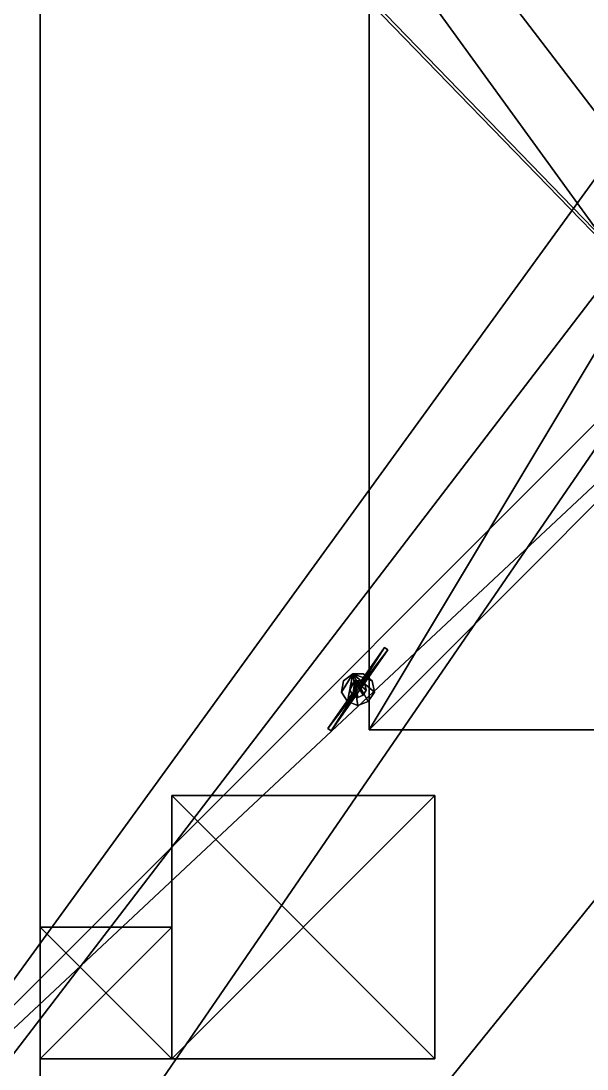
# Model space of a CAD drawing. Extents: x -6144 to 9632, y -5120 to 9632.
# Drawn here: x -4435 to -3884, y 694 to 1713 of the extents above; entities that cross this region are included whole.
import ezdxf

# ---------------------------------------------------------------- set-up
doc = ezdxf.new("R2010")
doc.units = 0

msp = doc.modelspace()

# ---------------------------------------------------------------- meshes
at = {"layer": 'OBJECT000', "color": 50}
mesh = msp.add_polyface(dxfattribs=at)
corners = [(-4793, 405, -10688), (-4793, 2667, -10688), (-4793, 2667, 4992), (-4793, 405, 4992), (-2375, 2667, -10688), (-2375, 405, -10688), (-2375, 405, 4992), (-2375, 2667, 4992), (-2453, 327, -10688), (-4715.010742, 327, -10688), (-4715.010742, 327, 4992), (-2453, 327, 4992), (-4715, 2745, -10688), (-2453, 2745, -10688), (-2453, 2745, 4992), (-4715, 2745, 4992)]
mesh.append_faces([[corners[k] for k in face] for face in [(1, 3, 0), (5, 7, 4), (9, 11, 8), (13, 15, 12), (0, 12, 1), (2, 10, 3), (1, 15, 2), (9, 3, 10), (5, 11, 6), (13, 7, 14)]], dxfattribs={"vtx0": -1})
mesh.append_faces([[corners[k] for k in face] for face in [(0, 8, 5), (0, 5, 4), (0, 4, 13), (0, 13, 12), (2, 14, 7), (2, 7, 6), (2, 6, 11), (2, 11, 10)]], dxfattribs={"vtx0": -1, "vtx2": -1})
mesh.append_faces([[corners[k] for k in face] for face in [(1, 2, 3), (5, 6, 7), (9, 10, 11), (13, 14, 15), (0, 9, 8), (2, 15, 14), (1, 12, 15), (9, 0, 3), (5, 8, 11), (13, 4, 7)]], dxfattribs={"vtx2": -1})
at = {"layer": 'OBJECT002', "color": 50}
mesh = msp.add_polyface(dxfattribs=at)
corners = [(-4715, 405, 5104), (-4715, 405, 4992), (-4715, 2667, 4992), (-4715, 2667, 5104), (-3072, 2667, 5104), (-3072, 2667, 4992), (-3072, 405, 4992), (-3072, 405, 5104)]
mesh.append_faces([[corners[k] for k in face] for face in [(1, 3, 0), (5, 7, 4), (6, 0, 7), (2, 4, 3), (1, 5, 2), (3, 7, 0)]], dxfattribs={"vtx0": -1})
mesh.append_faces([[corners[k] for k in face] for face in [(1, 2, 3), (5, 6, 7), (6, 1, 0), (2, 5, 4), (1, 6, 5), (3, 4, 7)]], dxfattribs={"vtx2": -1})
at = {"layer": 'OBJECT1253', "color": 50}
mesh = msp.add_polyface(dxfattribs=at)
corners = [(-4109.828125, 1071.469971, 5120), (-4103.828125, 1071.469971, 5120), (-4103.828125, 1071.469971, 5680), (-4109.828613, 1071.469971, 5680), (-4113.832031, 1067.46521, 5120), (-4114.830566, 1062.471069, 5120), (-4111.830566, 1057.471313, 5120), (-4106.82666, 1055.470093, 5120), (-4101.830566, 1057.468628, 5120), (-4098.830078, 1062.469116, 5120), (-4099.830566, 1067.472168, 5120), (-4113.832031, 1067.464844, 5680), (-4099.830566, 1067.472046, 5680), (-4098.830078, 1062.469238, 5680), (-4101.830078, 1057.469971, 5680), (-4106.830566, 1055.469727, 5680), (-4111.828613, 1057.468628, 5680), (-4114.830566, 1062.471802, 5680)]
mesh.append_faces([[corners[k] for k in face] for face in [(1, 3, 0), (0, 10, 1), (3, 17, 11), (8, 13, 9), (0, 11, 4), (4, 17, 5), (5, 16, 6), (6, 15, 7), (9, 12, 10), (1, 12, 2), (7, 14, 8)]], dxfattribs={"vtx0": -1})
mesh.append_faces([[corners[k] for k in face] for face in [(0, 5, 6), (0, 6, 7), (0, 7, 8), (0, 8, 9), (0, 9, 10), (3, 12, 13), (3, 13, 14), (3, 14, 15), (3, 15, 16), (3, 16, 17)]], dxfattribs={"vtx0": -1, "vtx2": -1})
mesh.append_faces([[corners[k] for k in face] for face in [(1, 2, 3), (0, 4, 5), (3, 2, 12), (8, 14, 13), (0, 3, 11), (4, 11, 17), (5, 17, 16), (6, 16, 15), (9, 13, 12), (1, 10, 12), (7, 15, 14)]], dxfattribs={"vtx2": -1})
at = {"layer": 'OBJECT1504', "color": 50}
mesh = msp.add_polyface(dxfattribs=at)
corners = [(-4111.832031, 1078.469971, 5680), (-4101.828125, 1078.469971, 5680), (-4101.828125, 1078.469971, 5704), (-4111.832031, 1078.469971, 5704), (-4120.831543, 1071.468994, 5680), (-4122.831543, 1060.471069, 5680), (-4116.833496, 1051.473633, 5680), (-4106.827637, 1047.471558, 5680), (-4096.833008, 1051.469482, 5680), (-4090.831299, 1060.472046, 5680), (-4092.830566, 1071.469727, 5680), (-4120.832031, 1071.472656, 5704), (-4092.830811, 1071.470093, 5704), (-4090.831543, 1060.471558, 5704), (-4096.832031, 1051.470703, 5704), (-4106.831055, 1047.471191, 5704), (-4116.831055, 1051.470947, 5704), (-4122.831543, 1060.47229, 5704)]
mesh.append_faces([[corners[k] for k in face] for face in [(1, 3, 0), (0, 10, 1), (3, 17, 11), (8, 13, 9), (0, 11, 4), (4, 17, 5), (5, 16, 6), (6, 15, 7), (9, 12, 10), (1, 12, 2), (7, 14, 8)]], dxfattribs={"vtx0": -1})
mesh.append_faces([[corners[k] for k in face] for face in [(0, 5, 6), (0, 6, 7), (0, 7, 8), (0, 8, 9), (0, 9, 10), (3, 12, 13), (3, 13, 14), (3, 14, 15), (3, 15, 16), (3, 16, 17)]], dxfattribs={"vtx0": -1, "vtx2": -1})
mesh.append_faces([[corners[k] for k in face] for face in [(1, 2, 3), (0, 4, 5), (3, 2, 12), (8, 14, 13), (0, 3, 11), (4, 11, 17), (5, 17, 16), (6, 16, 15), (9, 13, 12), (1, 10, 12), (7, 15, 14)]], dxfattribs={"vtx2": -1})
at = {"layer": 'OBJECT1637', "color": 50}
mesh = msp.add_polyface(dxfattribs=at)
corners = [(-4077.660156, 1101.640625, 5618), (-4080.941406, 1103.941406, 5618), (-4136, 1025.296875, 5618), (-4132.72168, 1023, 5618), (-4132.71875, 1023, 5630), (-4136, 1025.304688, 5630), (-4080.941406, 1103.945313, 5630), (-4077.658447, 1101.643433, 5630)]
mesh.append_faces([[corners[k] for k in face] for face in [(1, 3, 0), (5, 7, 4), (0, 6, 1), (2, 4, 3), (1, 5, 2), (3, 7, 0)]], dxfattribs={"vtx0": -1})
mesh.append_faces([[corners[k] for k in face] for face in [(1, 2, 3), (5, 6, 7), (0, 7, 6), (2, 5, 4), (1, 6, 5), (3, 4, 7)]], dxfattribs={"vtx2": -1})
at = {"layer": 'OBJECT180', "color": 50}
mesh = msp.add_polyface(dxfattribs=at)
corners = [(-5120, -512, -11328), (-5120, -512, -11360), (-5120, 3584, -11360), (-5120, 3584, -11328), (-2304, 3584, -11328), (-2304, 3584, -11360), (-2304, -512, -11360), (-2304, -512, -11328)]
mesh.append_faces([[corners[k] for k in face] for face in [(1, 3, 0), (5, 7, 4), (6, 0, 7), (2, 4, 3), (1, 5, 2), (3, 7, 0)]], dxfattribs={"vtx0": -1})
mesh.append_faces([[corners[k] for k in face] for face in [(1, 2, 3), (5, 6, 7), (6, 1, 0), (2, 5, 4), (1, 6, 5), (3, 4, 7)]], dxfattribs={"vtx2": -1})
at = {"layer": 'OBJECT191', "color": 50}
mesh = msp.add_polyface(dxfattribs=at)
corners = [(-4032, 960, 5124), (-4032, 960, 5120), (-4032, 704, 5120), (-4032, 704, 5124), (-4288, 704, 5120), (-4288, 704, 5124), (-4288, 960, 5120), (-4288, 960, 5124)]
mesh.append_faces([[corners[k] for k in face] for face in [(1, 3, 0), (2, 5, 3), (1, 7, 6), (2, 6, 4), (0, 5, 7), (4, 7, 5)]], dxfattribs={"vtx0": -1})
mesh.append_faces([[corners[k] for k in face] for face in [(1, 2, 3), (2, 4, 5), (1, 0, 7), (2, 1, 6), (0, 3, 5), (4, 6, 7)]], dxfattribs={"vtx2": -1})
at = {"layer": 'OBJECT355', "color": 50}
mesh = msp.add_polyface(dxfattribs=at)
corners = [(-6144, -5120, 9664), (-6144, -5120, 9408), (-6144, 3840, 9408), (-6144, 3840, 9664), (2560, 3840, 9664), (2560, 3840, 9408), (2560, -5120, 9408), (2560, -5120, 9664)]
mesh.append_faces([[corners[k] for k in face] for face in [(1, 3, 0), (5, 7, 4), (6, 0, 7), (2, 4, 3), (1, 5, 2), (3, 7, 0)]], dxfattribs={"vtx0": -1})
mesh.append_faces([[corners[k] for k in face] for face in [(1, 2, 3), (5, 6, 7), (6, 1, 0), (2, 5, 4), (1, 6, 5), (3, 4, 7)]], dxfattribs={"vtx2": -1})
at = {"layer": 'OBJECT356', "color": 50}
mesh = msp.add_polyface(dxfattribs=at)
corners = [(2560, -5120, -11616), (-6144, -5120, -11616), (-6144, -5120, -11360), (2560, -5120, -11360), (-6144, 3840, -11616), (2560, 3840, -11616), (2560, 3840, -11360), (-6144, 3840, -11360)]
mesh.append_faces([[corners[k] for k in face] for face in [(1, 3, 0), (5, 7, 4), (4, 0, 5), (2, 6, 3), (1, 7, 2), (5, 3, 6)]], dxfattribs={"vtx0": -1})
mesh.append_faces([[corners[k] for k in face] for face in [(1, 2, 3), (5, 6, 7), (4, 1, 0), (2, 7, 6), (1, 4, 7), (5, 0, 3)]], dxfattribs={"vtx2": -1})
at = {"layer": 'OBJECT397', "color": 50}
mesh = msp.add_polyface(dxfattribs=at)
corners = [(-3072, 576, 5104), (-4544, 576, 5104), (-4544, 576, 5120), (-3072, 576, 5120), (-4544, 2496, 5104), (-3072, 2496, 5104), (-3072, 2496, 5120), (-4544, 2496, 5120)]
mesh.append_faces([[corners[k] for k in face] for face in [(1, 3, 0), (5, 7, 4), (4, 0, 5), (2, 6, 3), (1, 7, 2), (5, 3, 6)]], dxfattribs={"vtx0": -1})
mesh.append_faces([[corners[k] for k in face] for face in [(1, 2, 3), (5, 6, 7), (4, 1, 0), (2, 7, 6), (1, 4, 7), (5, 0, 3)]], dxfattribs={"vtx2": -1})
at = {"layer": 'OBJECT399', "color": 50}
mesh = msp.add_polyface(dxfattribs=at)
corners = [(-4096, 1023.9375, 5120), (-3712, 1407.941406, 5184), (-3455.942383, 1407.942627, 5184), (-3071.942871, 1023.942627, 5120), (-3712, 1664, 5184), (-4096, 2048, 5120), (-3071.960938, 2048, 5120), (-3455.962402, 1664, 5184)]
mesh.append_faces([[corners[k] for k in face] for face in [(1, 3, 0), (5, 7, 4), (4, 0, 5), (2, 6, 3), (5, 3, 6), (1, 7, 2)]], dxfattribs={"vtx0": -1})
mesh.append_faces([[corners[k] for k in face] for face in [(1, 2, 3), (5, 6, 7), (4, 1, 0), (2, 7, 6), (5, 0, 3), (1, 4, 7)]], dxfattribs={"vtx2": -1})
at = {"layer": 'OBJECT734', "color": 50}
mesh = msp.add_polyface(dxfattribs=at)
corners = [(-5888, -4864, -320), (-5888, -4864, -576), (-5888, 3584, -576), (-5888, 3584, -320), (2304, 3584, -320), (2304, 3584, -576), (2304, -4864, -576), (2304, -4864, -320)]
mesh.append_faces([[corners[k] for k in face] for face in [(1, 3, 0), (5, 7, 4), (6, 0, 7), (2, 4, 3), (1, 5, 2), (3, 7, 0)]], dxfattribs={"vtx0": -1})
mesh.append_faces([[corners[k] for k in face] for face in [(1, 2, 3), (5, 6, 7), (6, 1, 0), (2, 5, 4), (1, 6, 5), (3, 4, 7)]], dxfattribs={"vtx2": -1})
at = {"layer": 'OBJECT843', "color": 50}
mesh = msp.add_polyface(dxfattribs=at)
corners = [(-4416, 704, 5128), (-4416, 832, 5128), (-4288, 832, 5128), (-4288, 704, 5128), (-4416, 832, 5120), (-4416, 704, 5120), (-4288, 704, 5120), (-4288, 832, 5120)]
mesh.append_faces([[corners[k] for k in face] for face in [(1, 3, 0), (1, 5, 4), (3, 7, 6), (0, 6, 5), (2, 4, 7), (5, 7, 4)]], dxfattribs={"vtx0": -1})
mesh.append_faces([[corners[k] for k in face] for face in [(1, 2, 3), (1, 0, 5), (3, 2, 7), (0, 3, 6), (2, 1, 4), (5, 6, 7)]], dxfattribs={"vtx2": -1})
at = {"layer": 'OBJECT865', "color": 50}
mesh = msp.add_polyface(dxfattribs=at)
corners = [(-2240, 2880, -11263.597656), (-2240, 2880, -11327.597656), (-2240, 192, -11327.597656), (-2240, 192, -11263.599609), (-4416, 192, -11327.597656), (-4416, 192, -11263.597656), (-4416, 2880, -11327.597656), (-4416, 2880, -11263.599609)]
mesh.append_faces([[corners[k] for k in face] for face in [(1, 3, 0), (2, 5, 3), (1, 7, 6), (2, 6, 4), (0, 5, 7), (4, 7, 5)]], dxfattribs={"vtx0": -1})
mesh.append_faces([[corners[k] for k in face] for face in [(1, 2, 3), (2, 4, 5), (1, 0, 7), (2, 1, 6), (0, 3, 5), (4, 6, 7)]], dxfattribs={"vtx2": -1})
at = {"layer": 'OBJECT902', "color": 50}
mesh = msp.add_polyface(dxfattribs=at)
corners = [(-4608, -3584, -10496), (-4608, -3584, -11336), (-4608, 2816, -11336), (-4608, 2816, -10496), (256, 2816, -10496), (256, 2816, -11336), (256, -3584, -11336), (256, -3584, -10496)]
mesh.append_faces([[corners[k] for k in face] for face in [(1, 3, 0), (5, 7, 4), (6, 0, 7), (2, 4, 3), (1, 5, 2), (3, 7, 0)]], dxfattribs={"vtx0": -1})
mesh.append_faces([[corners[k] for k in face] for face in [(1, 2, 3), (5, 6, 7), (6, 1, 0), (2, 5, 4), (1, 6, 5), (3, 4, 7)]], dxfattribs={"vtx2": -1})

doc.saveas('drawing.dxf')
